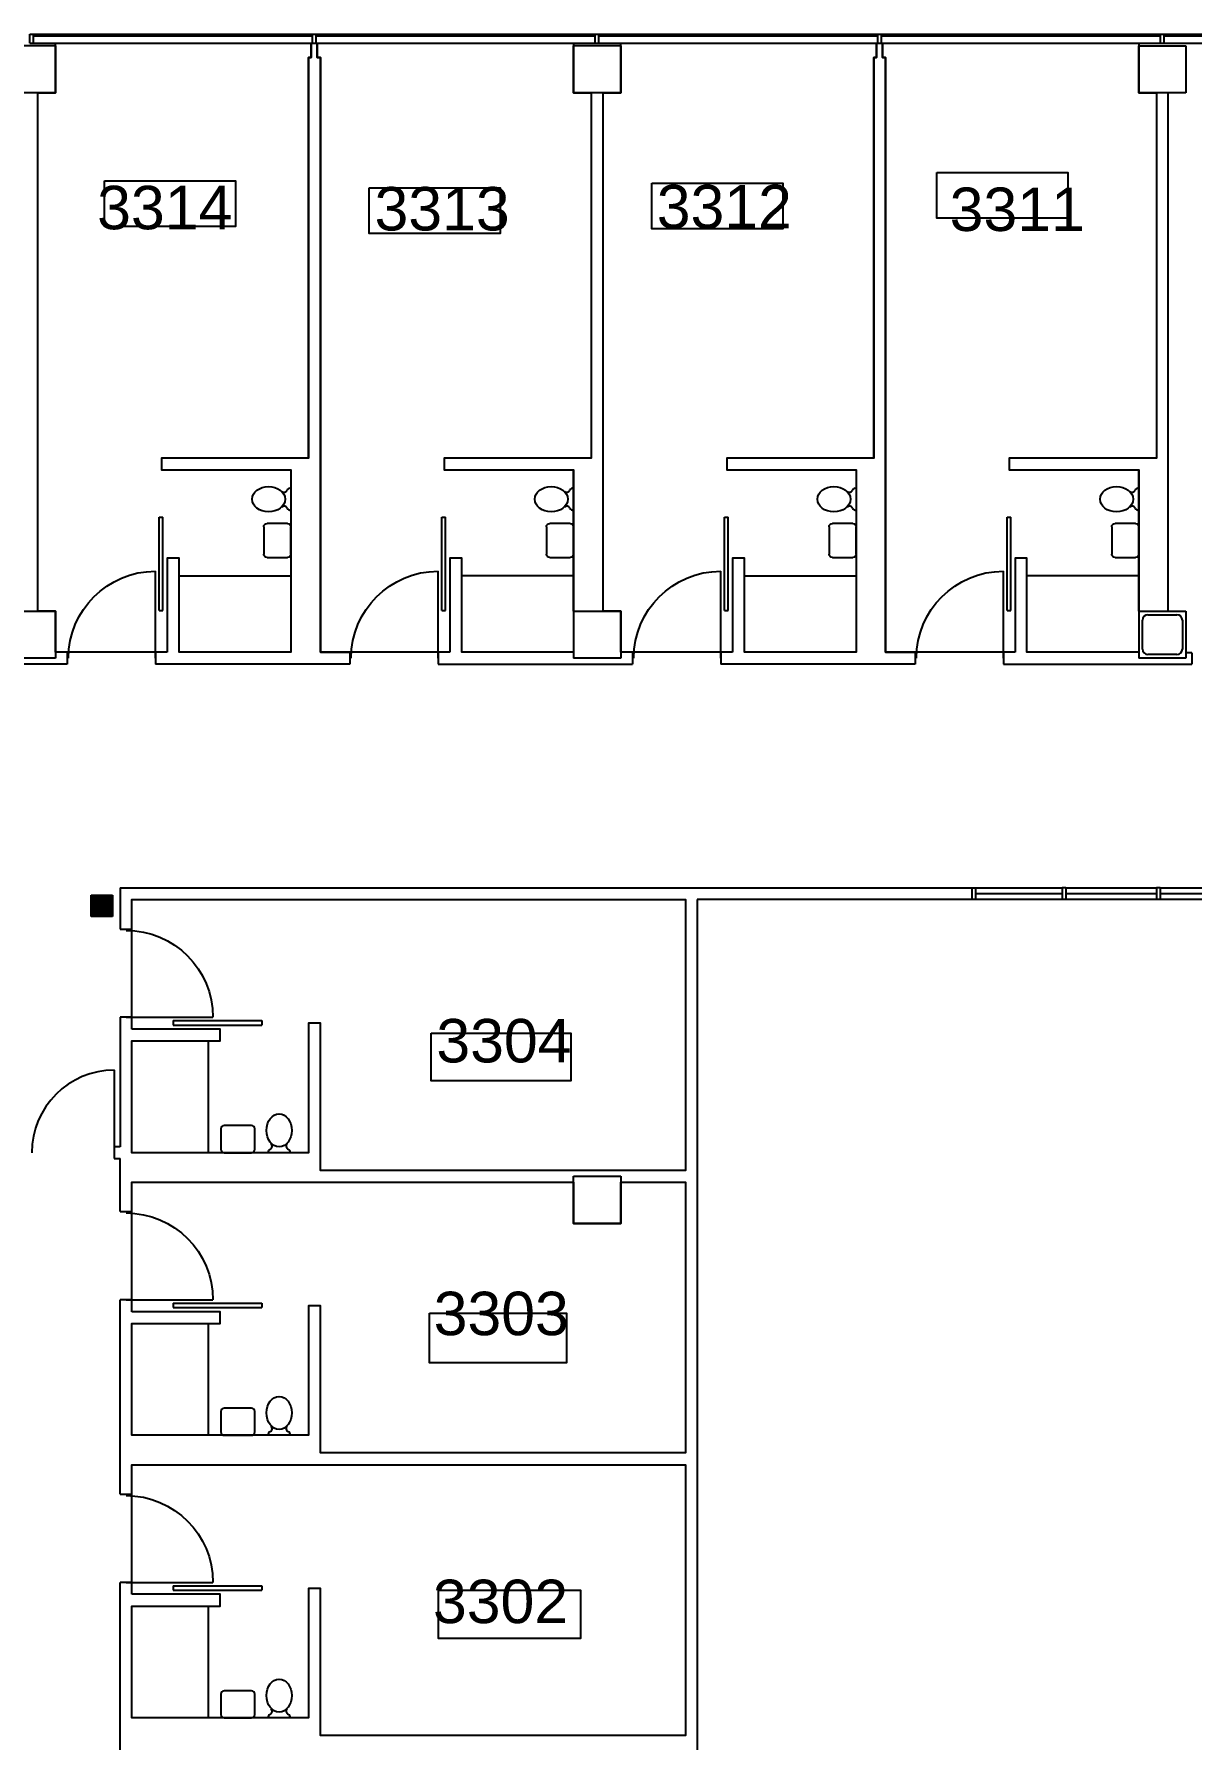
# Model space of a CAD drawing. Extents: x 338 to 7662, y 1527 to 4766.
# Drawn here: x 5284 to 5923, y 3748 to 4690 of the extents above; entities that cross this region are included whole.
import ezdxf

# ---------------------------------------------------------------- set-up
doc = ezdxf.new("R2010")
doc.units = 0
doc.header["$LTSCALE"] = 150
doc.header["$MEASUREMENT"] = 0
doc.layers.get('0').update_dxf_attribs({"linetype": 'CONTINUOUS'})
for name, color, linetype in [('A-ANNO-TX192', 4, 'CONTINUOUS'), ('A-COLS', 5, 'CONTINUOUS'), ('A-DOOR', 2, 'CONTINUOUS'), ('A-FLOR-PFIX', 2, 'CONTINUOUS'), ('A-GLAZ', 2, 'CONTINUOUS'), ('A-GLAZ-SILL', 1, 'CONTINUOUS'), ('A-WALL-FULL', 6, 'CONTINUOUS'), ('X-MEDGAS', 5, 'CONTINUOUS')]:
    doc.layers.add(name, color=color, linetype=linetype)
doc.styles.add('ARIAL', font='arial.ttf')

# ---------------------------------------------------------------- blocks, each defined once
blk = doc.blocks.new('FIREPULL')
at = {"layer": 'X-MEDGAS'}
for p, q in [((-5.91, 0), (-5.91, 11.81)), ((-5.91, 11.81), (5.91, 11.81)), ((-5.9, 0), (-5.9, 11.81)), ((-5.87, 0), (-5.87, 11.81)), ((-5.84, 0), (-5.84, 11.81)), ((-5.81, 0), (-5.81, 11.81)), ((-5.78, 0), (-5.78, 11.81)), ((-5.75, 0), (-5.75, 11.81)), ((-5.72, 0), (-5.72, 11.81)), ((-5.69, 0), (-5.69, 11.81)), ((-5.65, 0), (-5.65, 11.81)), ((-5.62, 0), (-5.62, 11.81)), ((-5.59, 0), (-5.59, 11.81)), ((-5.56, 0), (-5.56, 11.81)), ((-5.53, 0), (-5.53, 11.81)), ((-5.5, 0), (-5.5, 11.81)), ((-5.47, 0), (-5.47, 11.81)), ((-5.44, 0), (-5.44, 11.81)), ((-5.4, 0), (-5.4, 11.81)), ((-5.37, 0), (-5.37, 11.81)), ((-5.34, 0), (-5.34, 11.81)), ((-5.31, 0), (-5.31, 11.81)), ((-5.28, 0), (-5.28, 11.81)), ((-5.25, 0), (-5.25, 11.81)), ((-5.22, 0), (-5.22, 11.81)), ((-5.19, 0), (-5.19, 11.81)), ((-5.15, 0), (-5.15, 11.81)), ((-5.12, 0), (-5.12, 11.81)), ((-5.09, 0), (-5.09, 11.81)), ((-5.06, 0), (-5.06, 11.81)), ((-5.03, 0), (-5.03, 11.81)), ((-5, 0), (-5, 11.81)), ((-4.97, 0), (-4.97, 11.81)), ((-4.94, 0), (-4.94, 11.81)), ((-4.9, 0), (-4.9, 11.81)), ((-4.87, 0), (-4.87, 11.81)), ((-4.84, 0), (-4.84, 11.81)), ((-4.81, 0), (-4.81, 11.81)), ((-4.78, 0), (-4.78, 11.81)), ((-4.75, 0), (-4.75, 11.81)), ((-4.72, 0), (-4.72, 11.81)), ((-4.69, 0), (-4.69, 11.81)), ((-4.65, 0), (-4.65, 11.81)), ((-4.62, 0), (-4.62, 11.81)), ((-4.59, 0), (-4.59, 11.81)), ((-4.56, 0), (-4.56, 11.81)), ((-4.53, 0), (-4.53, 11.81)), ((-4.5, 0), (-4.5, 11.81)), ((-4.47, 0), (-4.47, 11.81)), ((-4.44, 0), (-4.44, 11.81)), ((-4.4, 0), (-4.4, 11.81)), ((-4.37, 0), (-4.37, 11.81)), ((-4.34, 0), (-4.34, 11.81)), ((-4.31, 0), (-4.31, 11.81)), ((-4.28, 0), (-4.28, 11.81)), ((-4.25, 0), (-4.25, 11.81)), ((-4.22, 0), (-4.22, 11.81)), ((-4.19, 0), (-4.19, 11.81)), ((-4.15, 0), (-4.15, 11.81)), ((-4.12, 0), (-4.12, 11.81)), ((-4.09, 0), (-4.09, 11.81)), ((-4.06, 0), (-4.06, 11.81)), ((-4.03, 0), (-4.03, 11.81)), ((-4, 0), (-4, 11.81)), ((-3.97, 0), (-3.97, 11.81)), ((-3.94, 0), (-3.94, 11.81)), ((-3.9, 0), (-3.9, 11.81)), ((-3.87, 0), (-3.87, 11.81)), ((-3.84, 0), (-3.84, 11.81)), ((-3.81, 0), (-3.81, 11.81)), ((-3.78, 0), (-3.78, 11.81)), ((-3.75, 0), (-3.75, 11.81)), ((-3.72, 0), (-3.72, 11.81)), ((-3.69, 0), (-3.69, 11.81)), ((-3.65, 0), (-3.65, 11.81)), ((-3.62, 0), (-3.62, 11.81)), ((-3.59, 0), (-3.59, 11.81)), ((-3.56, 0), (-3.56, 11.81)), ((-3.53, 0), (-3.53, 11.81)), ((-3.5, 0), (-3.5, 11.81)), ((-3.47, 0), (-3.47, 11.81)), ((-3.44, 0), (-3.44, 11.81)), ((-3.4, 0), (-3.4, 11.81)), ((-3.37, 0), (-3.37, 11.81)), ((-3.34, 0), (-3.34, 11.81)), ((-3.31, 0), (-3.31, 11.81)), ((-3.28, 0), (-3.28, 11.81)), ((-3.25, 0), (-3.25, 11.81)), ((-3.22, 0), (-3.22, 11.81)), ((-3.19, 0), (-3.19, 11.81)), ((-3.15, 0), (-3.15, 11.81)), ((-3.12, 0), (-3.12, 11.81)), ((-3.09, 0), (-3.09, 11.81)), ((-3.06, 0), (-3.06, 11.81)), ((-3.03, 0), (-3.03, 11.81)), ((-3, 0), (-3, 11.81)), ((-2.97, 0), (-2.97, 11.81)), ((-2.94, 0), (-2.94, 11.81)), ((-2.9, 0), (-2.9, 11.81)), ((-2.87, 0), (-2.87, 11.81)), ((-2.84, 0), (-2.84, 11.81)), ((-2.81, 0), (-2.81, 11.81)), ((-2.78, 0), (-2.78, 11.81)), ((-2.75, 0), (-2.75, 11.81)), ((-2.72, 0), (-2.72, 11.81)), ((-2.69, 0), (-2.69, 11.81)), ((-2.65, 0), (-2.65, 11.81)), ((-2.62, 0), (-2.62, 11.81)), ((-2.59, 0), (-2.59, 11.81)), ((-2.56, 0), (-2.56, 11.81)), ((-2.53, 0), (-2.53, 11.81)), ((-2.5, 0), (-2.5, 11.81)), ((-2.47, 0), (-2.47, 11.81)), ((-2.44, 0), (-2.44, 11.81)), ((-2.4, 0), (-2.4, 11.81)), ((-2.37, 0), (-2.37, 11.81)), ((-2.34, 0), (-2.34, 11.81)), ((-2.31, 0), (-2.31, 11.81)), ((-2.28, 0), (-2.28, 11.81)), ((-2.25, 0), (-2.25, 11.81)), ((-2.22, 0), (-2.22, 11.81)), ((-2.19, 0), (-2.19, 11.81)), ((-2.15, 0), (-2.15, 11.81)), ((-2.12, 0), (-2.12, 11.81)), ((-2.09, 0), (-2.09, 11.81)), ((-2.06, 0), (-2.06, 11.81)), ((-2.03, 0), (-2.03, 11.81)), ((-2, 0), (-2, 11.81)), ((-1.97, 0), (-1.97, 11.81)), ((-1.94, 0), (-1.94, 11.81)), ((-1.9, 0), (-1.9, 11.81)), ((-1.87, 0), (-1.87, 11.81)), ((-1.84, 0), (-1.84, 11.81)), ((-1.81, 0), (-1.81, 11.81)), ((-1.78, 0), (-1.78, 11.81)), ((-1.75, 0), (-1.75, 11.81)), ((-1.72, 0), (-1.72, 11.81)), ((-1.69, 0), (-1.69, 11.81)), ((-1.65, 0), (-1.65, 11.81)), ((-1.62, 0), (-1.62, 11.81)), ((-1.59, 0), (-1.59, 11.81)), ((-1.56, 0), (-1.56, 11.81)), ((-1.53, 0), (-1.53, 11.81)), ((-1.5, 0), (-1.5, 11.81)), ((-1.47, 0), (-1.47, 11.81)), ((-1.44, 0), (-1.44, 11.81)), ((-1.4, 0), (-1.4, 11.81)), ((-1.37, 0), (-1.37, 11.81)), ((-1.34, 0), (-1.34, 11.81)), ((-1.31, 0), (-1.31, 11.81)), ((-1.28, 0), (-1.28, 11.81)), ((-1.25, 0), (-1.25, 11.81)), ((-1.22, 0), (-1.22, 11.81)), ((-1.19, 0), (-1.19, 11.81)), ((-1.15, 0), (-1.15, 11.81)), ((-1.12, 0), (-1.12, 11.81)), ((-1.09, 0), (-1.09, 11.81)), ((-1.06, 0), (-1.06, 11.81)), ((-1.03, 0), (-1.03, 11.81)), ((-1, 0), (-1, 11.81)), ((-0.97, 0), (-0.97, 11.81)), ((-0.94, 0), (-0.94, 11.81)), ((-0.9, 0), (-0.9, 11.81)), ((-0.87, 0), (-0.87, 11.81)), ((-0.84, 0), (-0.84, 11.81)), ((-0.81, 0), (-0.81, 11.81)), ((-0.78, 0), (-0.78, 11.81)), ((-0.75, 0), (-0.75, 11.81)), ((-0.72, 0), (-0.72, 11.81)), ((-0.69, 0), (-0.69, 11.81)), ((-0.65, 0), (-0.65, 11.81)), ((-0.62, 0), (-0.62, 11.81)), ((-0.59, 0), (-0.59, 11.81)), ((-0.56, 0), (-0.56, 11.81)), ((-0.53, 0), (-0.53, 11.81)), ((-0.5, 0), (-0.5, 11.81)), ((-0.47, 0), (-0.47, 11.81)), ((-0.44, 0), (-0.44, 11.81)), ((-0.4, 0), (-0.4, 11.81)), ((-0.37, 0), (-0.37, 11.81)), ((-0.34, 0), (-0.34, 11.81)), ((-0.31, 0), (-0.31, 11.81)), ((-0.28, 0), (-0.28, 11.81)), ((-0.25, 0), (-0.25, 11.81)), ((-0.22, 0), (-0.22, 11.81)), ((-0.19, 0), (-0.19, 11.81)), ((-0.15, 0), (-0.15, 11.81)), ((-0.12, 0), (-0.12, 11.81)), ((-0.09, 0), (-0.09, 11.81)), ((-0.06, 0), (-0.06, 11.81)), ((-0.03, 0), (-0.03, 11.81)), ((0, 0), (0, 11.81)), ((0.03, 0), (0.03, 11.81)), ((0.06, 0), (0.06, 11.81)), ((0.1, 0), (0.1, 11.81)), ((0.13, 0), (0.13, 11.81)), ((0.16, 0), (0.16, 11.81)), ((0.19, 0), (0.19, 11.81)), ((0.22, 0), (0.22, 11.81)), ((0.25, 0), (0.25, 11.81)), ((0.28, 0), (0.28, 11.81)), ((0.31, 0), (0.31, 11.81)), ((0.35, 0), (0.35, 11.81)), ((0.38, 0), (0.38, 11.81)), ((0.41, 0), (0.41, 11.81)), ((0.44, 0), (0.44, 11.81)), ((0.47, 0), (0.47, 11.81)), ((0.5, 0), (0.5, 11.81)), ((0.53, 0), (0.53, 11.81)), ((0.56, 0), (0.56, 11.81)), ((0.6, 0), (0.6, 11.81)), ((0.63, 0), (0.63, 11.81)), ((0.66, 0), (0.66, 11.81)), ((0.69, 0), (0.69, 11.81)), ((0.72, 0), (0.72, 11.81)), ((0.75, 0), (0.75, 11.81)), ((0.78, 0), (0.78, 11.81)), ((0.81, 0), (0.81, 11.81)), ((0.85, 0), (0.85, 11.81)), ((0.88, 0), (0.88, 11.81)), ((0.91, 0), (0.91, 11.81)), ((0.94, 0), (0.94, 11.81)), ((0.97, 0), (0.97, 11.81)), ((1, 0), (1, 11.81)), ((1.03, 0), (1.03, 11.81)), ((1.06, 0), (1.06, 11.81)), ((1.1, 0), (1.1, 11.81)), ((1.13, 0), (1.13, 11.81)), ((1.16, 0), (1.16, 11.81)), ((1.19, 0), (1.19, 11.81)), ((1.22, 0), (1.22, 11.81)), ((1.25, 0), (1.25, 11.81)), ((1.28, 0), (1.28, 11.81)), ((1.31, 0), (1.31, 11.81)), ((1.35, 0), (1.35, 11.81)), ((1.38, 0), (1.38, 11.81)), ((1.41, 0), (1.41, 11.81)), ((1.44, 0), (1.44, 11.81)), ((1.47, 0), (1.47, 11.81)), ((1.5, 0), (1.5, 11.81)), ((1.53, 0), (1.53, 11.81)), ((1.56, 0), (1.56, 11.81)), ((1.6, 0), (1.6, 11.81)), ((1.63, 0), (1.63, 11.81)), ((1.66, 0), (1.66, 11.81)), ((1.69, 0), (1.69, 11.81)), ((1.72, 0), (1.72, 11.81)), ((1.75, 0), (1.75, 11.81)), ((1.78, 0), (1.78, 11.81)), ((1.81, 0), (1.81, 11.81)), ((1.85, 0), (1.85, 11.81)), ((1.88, 0), (1.88, 11.81)), ((1.91, 0), (1.91, 11.81)), ((1.94, 0), (1.94, 11.81)), ((1.97, 0), (1.97, 11.81)), ((2, 0), (2, 11.81)), ((2.03, 0), (2.03, 11.81)), ((2.06, 0), (2.06, 11.81)), ((2.1, 0), (2.1, 11.81)), ((2.13, 0), (2.13, 11.81)), ((2.16, 0), (2.16, 11.81)), ((2.19, 0), (2.19, 11.81)), ((2.22, 0), (2.22, 11.81)), ((2.25, 0), (2.25, 11.81)), ((2.28, 0), (2.28, 11.81)), ((2.31, 0), (2.31, 11.81)), ((2.35, 0), (2.35, 11.81)), ((2.38, 0), (2.38, 11.81)), ((2.41, 0), (2.41, 11.81)), ((2.44, 0), (2.44, 11.81)), ((2.47, 0), (2.47, 11.81)), ((2.5, 0), (2.5, 11.81)), ((2.53, 0), (2.53, 11.81)), ((2.56, 0), (2.56, 11.81)), ((2.6, 0), (2.6, 11.81)), ((2.63, 0), (2.63, 11.81)), ((2.66, 0), (2.66, 11.81)), ((2.69, 0), (2.69, 11.81)), ((2.72, 0), (2.72, 11.81)), ((2.75, 0), (2.75, 11.81)), ((2.78, 0), (2.78, 11.81)), ((2.81, 0), (2.81, 11.81)), ((2.85, 0), (2.85, 11.81)), ((2.88, 0), (2.88, 11.81)), ((2.91, 0), (2.91, 11.81)), ((2.94, 0), (2.94, 11.81)), ((2.97, 0), (2.97, 11.81)), ((3, 0), (3, 11.81)), ((3.03, 0), (3.03, 11.81)), ((3.06, 0), (3.06, 11.81)), ((3.1, 0), (3.1, 11.81)), ((3.13, 0), (3.13, 11.81)), ((3.16, 0), (3.16, 11.81)), ((3.19, 0), (3.19, 11.81)), ((3.22, 0), (3.22, 11.81)), ((3.25, 0), (3.25, 11.81)), ((3.28, 0), (3.28, 11.81)), ((3.31, 0), (3.31, 11.81)), ((3.35, 0), (3.35, 11.81)), ((3.38, 0), (3.38, 11.81)), ((3.41, 0), (3.41, 11.81)), ((3.44, 0), (3.44, 11.81)), ((3.47, 0), (3.47, 11.81)), ((3.5, 0), (3.5, 11.81)), ((3.53, 0), (3.53, 11.81)), ((3.56, 0), (3.56, 11.81)), ((3.6, 0), (3.6, 11.81)), ((3.63, 0), (3.63, 11.81)), ((3.66, 0), (3.66, 11.81)), ((3.69, 0), (3.69, 11.81)), ((3.72, 0), (3.72, 11.81)), ((3.75, 0), (3.75, 11.81)), ((3.78, 0), (3.78, 11.81)), ((3.81, 0), (3.81, 11.81)), ((3.85, 0), (3.85, 11.81)), ((3.88, 0), (3.88, 11.81)), ((3.91, 0), (3.91, 11.81)), ((3.94, 0), (3.94, 11.81)), ((3.97, 0), (3.97, 11.81)), ((4, 0), (4, 11.81)), ((4.03, 0), (4.03, 11.81)), ((4.06, 0), (4.06, 11.81)), ((4.1, 0), (4.1, 11.81)), ((4.13, 0), (4.13, 11.81)), ((4.16, 0), (4.16, 11.81)), ((4.19, 0), (4.19, 11.81)), ((4.22, 0), (4.22, 11.81)), ((4.25, 0), (4.25, 11.81)), ((4.28, 0), (4.28, 11.81)), ((4.31, 0), (4.31, 11.81)), ((4.35, 0), (4.35, 11.81)), ((4.38, 0), (4.38, 11.81)), ((4.41, 0), (4.41, 11.81)), ((4.44, 0), (4.44, 11.81)), ((4.47, 0), (4.47, 11.81)), ((4.5, 0), (4.5, 11.81)), ((4.53, 0), (4.53, 11.81)), ((4.56, 0), (4.56, 11.81)), ((4.6, 0), (4.6, 11.81)), ((4.63, 0), (4.63, 11.81)), ((4.66, 0), (4.66, 11.81)), ((4.69, 0), (4.69, 11.81)), ((4.72, 0), (4.72, 11.81)), ((4.75, 0), (4.75, 11.81)), ((4.78, 0), (4.78, 11.81)), ((4.81, 0), (4.81, 11.81)), ((4.85, 0), (4.85, 11.81)), ((4.88, 0), (4.88, 11.81)), ((4.91, 0), (4.91, 11.81)), ((4.94, 0), (4.94, 11.81)), ((4.97, 0), (4.97, 11.81)), ((5, 0), (5, 11.81)), ((5.03, 0), (5.03, 11.81)), ((5.06, 0), (5.06, 11.81)), ((5.1, 0), (5.1, 11.81)), ((5.13, 0), (5.13, 11.81)), ((5.16, 0), (5.16, 11.81)), ((5.19, 0), (5.19, 11.81)), ((5.22, 0), (5.22, 11.81)), ((5.25, 0), (5.25, 11.81)), ((5.28, 0), (5.28, 11.81)), ((5.31, 0), (5.31, 11.81)), ((5.35, 0), (5.35, 11.81)), ((5.38, 0), (5.38, 11.81)), ((5.41, 0), (5.41, 11.81)), ((5.44, 0), (5.44, 11.81)), ((5.47, 0), (5.47, 11.81)), ((5.5, 0), (5.5, 11.81)), ((5.53, 0), (5.53, 11.81)), ((5.56, 0), (5.56, 11.81)), ((5.6, 0), (5.6, 11.81)), ((5.63, 0), (5.63, 11.81)), ((5.66, 0), (5.66, 11.81)), ((5.69, 0), (5.69, 11.81)), ((5.72, 0), (5.72, 11.81)), ((5.75, 0), (5.75, 11.81)), ((5.78, 0), (5.78, 11.81)), ((5.81, 0), (5.81, 11.81)), ((5.85, 0), (5.85, 11.81)), ((5.88, 0), (5.88, 11.81)), ((5.91, 11.81), (5.91, 0)), ((5.91, 0), (-5.91, 0))]:
    blk.add_line(p, q, dxfattribs=at)
blk = doc.blocks.new('window')
at = {"layer": 'A-GLAZ'}
for p, q in [((0, 5), (0, 0)), ((2, 5), (2, 0)), ((2, 1), (156, 1))]:
    blk.add_line(p, q, dxfattribs=at)
at = {"layer": 'A-GLAZ', "linetype": 'Continuous'}
for p, q in [((0, 5), (2, 5)), ((0, 0), (2, 0))]:
    blk.add_line(p, q, dxfattribs=at)
at = {"layer": 'A-GLAZ-SILL'}
for p, q in [((2, 5), (156, 5)), ((2, 0), (156, 0))]:
    blk.add_line(p, q, dxfattribs=at)

msp = doc.modelspace()

# ---------------------------------------------------------------- linework, layer by layer
at = {"layer": 'A-COLS', "linetype": 'Continuous'}
for p, q in [((5296, 4683), (5270, 4683)), ((5608, 4683), (5582, 4683)), ((5582, 4371), (5582, 4345)), ((5894, 4371), (5894, 4345))]:
    msp.add_line(p, q, dxfattribs=at)
at = {"layer": 'A-COLS'}
for p, q in [((5296, 4683), (5296, 4657)), ((5582, 4657), (5582, 4683)), ((5608, 4683), (5608, 4657)), ((5894, 4683), (5920, 4683)), ((5894, 4657), (5894, 4683)), ((5920, 4683), (5920, 4657)), ((5296, 4657), (5270, 4657)), ((5608, 4657), (5582, 4657)), ((5920, 4657), (5894, 4657)), ((5270, 4371), (5296, 4371)), ((5296, 4371), (5296, 4345)), ((5582, 4371), (5608, 4371)), ((5608, 4371), (5608, 4345)), ((5894, 4371), (5920, 4371)), ((5920, 4371), (5920, 4345)), ((5896, 4350), (5896, 4366)), ((5899, 4369), (5915, 4369)), ((5918, 4366), (5918, 4350)), ((5296, 4345), (5270, 4345)), ((5608, 4345), (5582, 4345)), ((5920, 4345), (5894, 4345)), ((5915, 4347), (5899, 4347)), ((5582, 4059), (5608, 4059)), ((5582, 4033), (5582, 4059)), ((5608, 4059), (5608, 4033)), ((5608, 4033), (5582, 4033))]:
    msp.add_line(p, q, dxfattribs=at)
for centre, start, end in [((5899, 4366), 90, 180), ((5915, 4366), 0, 90), ((5899, 4350), 180, 270), ((5915, 4350), 270, 0)]:
    msp.add_arc(centre, 3, start, end, dxfattribs=at)
at = {"layer": 'A-DOOR'}
for p, q in [((5353.27, 4371.25), (5353.27, 4422.92)), ((5353.27, 4422.92), (5355.27, 4422.92)), ((5355.27, 4371.25), (5355.27, 4422.92)), ((5509.27, 4371.25), (5509.27, 4422.92)), ((5509.27, 4422.92), (5511.27, 4422.92)), ((5511.27, 4371.25), (5511.27, 4422.92)), ((5665.27, 4371.25), (5665.27, 4422.92)), ((5665.27, 4422.92), (5667.27, 4422.92)), ((5667.27, 4371.25), (5667.27, 4422.92)), ((5821.27, 4371.25), (5821.27, 4422.92)), ((5821.27, 4422.92), (5823.27, 4422.92)), ((5823.27, 4371.25), (5823.27, 4422.92)), ((5351.25, 4345), (5351.25, 4393)), ((5507.25, 4345), (5507.25, 4393)), ((5663.25, 4345), (5663.25, 4393)), ((5819.25, 4345), (5819.25, 4393)), ((5353.27, 4371.25), (5355.27, 4371.25)), ((5509.27, 4371.25), (5511.27, 4371.25)), ((5665.27, 4371.25), (5667.27, 4371.25)), ((5821.27, 4371.25), (5823.27, 4371.25)), ((5335, 4146.75), (5383, 4146.75)), ((5361, 4145), (5410, 4145)), ((5361, 4145), (5361, 4142.5)), ((5410, 4145), (5410, 4142.5)), ((5361, 4142.5), (5410, 4142.5)), ((5328.6, 4072), (5328.6, 4117.6)), ((5335, 3990.75), (5383, 3990.75)), ((5361, 3989), (5361, 3986.5)), ((5361, 3989), (5410, 3989)), ((5361, 3986.5), (5410, 3986.5)), ((5410, 3989), (5410, 3986.5)), ((5335, 3834.75), (5383, 3834.75)), ((5361, 3833), (5361, 3830.5)), ((5361, 3833), (5410, 3833)), ((5410, 3833), (5410, 3830.5)), ((5361, 3830.5), (5410, 3830.5))]:
    msp.add_line(p, q, dxfattribs=at)
at = {"layer": 'A-DOOR', "extrusion": (0, 0, -1)}
for centre, major_axis in [((5351.25, 4345), (-33.94, 33.94)), ((5507.25, 4345), (-33.94, 33.94)), ((5663.25, 4345), (-33.94, 33.94)), ((5819.25, 4345), (-33.94, 33.94)), ((5335, 4146.75), (33.94, 33.94)), ((5335, 3990.75), (33.94, 33.94)), ((5335, 3834.75), (33.94, 33.94))]:
    msp.add_ellipse(centre, major_axis=major_axis, ratio=1, start_param=5.497787, end_param=7.068583, dxfattribs=at)
at = {"layer": 'A-DOOR'}
msp.add_ellipse((5328.6, 4072), major_axis=(-32.24, 32.24), ratio=1, start_param=5.497787, end_param=7.068583, dxfattribs=at)
at = {"layer": 'A-FLOR-PFIX'}
for p, q in [((5426, 4438.75), (5426, 4426.75)), ((5582, 4438.75), (5582, 4426.75)), ((5738, 4438.75), (5738, 4426.75)), ((5894, 4438.75), (5894, 4426.75)), ((5411, 4417.5), (5411, 4402.5)), ((5424.12, 4419.38), (5412.88, 4419.38)), ((5426, 4402.5), (5426, 4417.5)), ((5567, 4417.5), (5567, 4402.5)), ((5580.12, 4419.38), (5568.88, 4419.38)), ((5582, 4402.5), (5582, 4417.5)), ((5723, 4417.5), (5723, 4402.5)), ((5736.12, 4419.38), (5724.88, 4419.38)), ((5738, 4402.5), (5738, 4417.5)), ((5879, 4417.5), (5879, 4402.5)), ((5892.12, 4419.38), (5880.88, 4419.38)), ((5894, 4402.5), (5894, 4417.5)), ((5412.88, 4400.62), (5424.12, 4400.62)), ((5568.88, 4400.62), (5580.12, 4400.62)), ((5724.88, 4400.62), (5736.12, 4400.62)), ((5880.88, 4400.62), (5892.12, 4400.62)), ((5364.25, 4390.5), (5426, 4390.5)), ((5582, 4390.5), (5520.25, 4390.5)), ((5676.25, 4390.5), (5738, 4390.5)), ((5894, 4390.5), (5832.25, 4390.5)), ((5894, 4390.5), (5832.25, 4390.5)), ((5380.5, 4072), (5380.5, 4133.75)), ((5404.25, 4087), (5389.25, 4087)), ((5387.38, 4085.12), (5387.38, 4073.88)), ((5406.12, 4073.88), (5406.12, 4085.12)), ((5389.25, 4072), (5404.25, 4072)), ((5425.5, 4072), (5413.5, 4072)), ((5380.5, 3916), (5380.5, 3977.75)), ((5387.38, 3929.12), (5387.38, 3917.88)), ((5404.25, 3931), (5389.25, 3931)), ((5406.12, 3917.88), (5406.12, 3929.12)), ((5389.25, 3916), (5404.25, 3916)), ((5425.5, 3916), (5413.5, 3916)), ((5380.5, 3760), (5380.5, 3821.75)), ((5387.38, 3773.12), (5387.38, 3761.88)), ((5404.25, 3775), (5389.25, 3775)), ((5406.12, 3761.88), (5406.12, 3773.12)), ((5389.25, 3760), (5404.25, 3760)), ((5425.5, 3760), (5413.5, 3760))]:
    msp.add_line(p, q, dxfattribs=at)
for centre, radius, start, end in [((5422.3, 4438.45), 1.83, 224.34402, 337.6996), ((5425.5, 4437.25), 1.58, 71.56505, 161.56505), ((5578.3, 4438.45), 1.83, 224.34402, 337.6996), ((5581.5, 4437.25), 1.58, 71.56505, 161.56505), ((5734.3, 4438.45), 1.83, 224.34402, 337.6996), ((5737.5, 4437.25), 1.58, 71.56505, 161.56505), ((5890.3, 4438.45), 1.83, 224.34402, 337.6996), ((5893.5, 4437.25), 1.58, 71.56505, 161.56505), ((5422.33, 4427.08), 1.79, 21.79875, 138.25713), ((5425.5, 4428.25), 1.58, 198.43495, 288.43495), ((5578.33, 4427.08), 1.79, 21.79875, 138.25713), ((5581.5, 4428.25), 1.58, 198.43495, 288.43495), ((5734.33, 4427.08), 1.79, 21.79875, 138.25713), ((5737.5, 4428.25), 1.58, 198.43495, 288.43495), ((5890.33, 4427.08), 1.79, 21.79875, 138.25713), ((5893.5, 4428.25), 1.58, 198.43495, 288.43495), ((5415, 4072.5), 1.58, 108.43495, 198.43495), ((5413.83, 4075.67), 1.79, 291.79875, 48.25713), ((5425.2, 4075.7), 1.83, 134.34402, 247.6996), ((5424, 4072.5), 1.58, 341.56505, 71.56505), ((5415, 3916.5), 1.58, 108.43495, 198.43495), ((5413.83, 3919.67), 1.79, 291.79875, 48.25713), ((5425.2, 3919.7), 1.83, 134.34402, 247.6996), ((5424, 3916.5), 1.58, 341.56505, 71.56505), ((5415, 3760.5), 1.58, 108.43495, 198.43495), ((5413.83, 3763.67), 1.79, 291.79875, 48.25713), ((5425.2, 3763.7), 1.83, 134.34402, 247.6996), ((5424, 3760.5), 1.58, 341.56505, 71.56505)]:
    msp.add_arc(centre, radius, start, end, dxfattribs=at)
for centre, major_axis in [((5413.67, 4432.75), (9.1, 0)), ((5569.67, 4432.75), (9.1, 0)), ((5725.67, 4432.75), (9.1, 0)), ((5881.67, 4432.75), (9.1, 0)), ((5419.5, 4084.33), (0, -9.1)), ((5419.5, 3928.33), (0, -9.1)), ((5419.5, 3772.33), (0, -9.1))]:
    msp.add_ellipse(centre, major_axis=major_axis, ratio=0.769231, dxfattribs=at)
at = {"layer": 'A-FLOR-PFIX', "extrusion": (0, 0, -1)}
for centre, start_param, end_param in [((5412.88, 4417.5), 3.926991, 5.497787), ((5424.12, 4417.5), 5.497787, 7.068583), ((5568.88, 4417.5), 3.926991, 5.497787), ((5580.12, 4417.5), 5.497787, 7.068583), ((5724.88, 4417.5), 3.926991, 5.497787), ((5736.12, 4417.5), 5.497787, 7.068583), ((5880.88, 4417.5), 3.926991, 5.497787), ((5892.12, 4417.5), 5.497787, 7.068583), ((5412.88, 4402.5), 2.356194, 3.926991), ((5424.12, 4402.5), 0.785398, 2.356194), ((5568.88, 4402.5), 2.356194, 3.926991), ((5580.12, 4402.5), 0.785398, 2.356194), ((5724.88, 4402.5), 2.356194, 3.926991), ((5736.12, 4402.5), 0.785398, 2.356194), ((5880.88, 4402.5), 2.356194, 3.926991), ((5892.12, 4402.5), 0.785398, 2.356194)]:
    msp.add_ellipse(centre, major_axis=(1.33, 1.33), ratio=1, start_param=start_param, end_param=end_param, dxfattribs=at)
at = {"layer": 'A-FLOR-PFIX'}
for centre, start_param, end_param in [((5389.25, 4085.12), 5.497787, 7.068583), ((5404.25, 4085.12), 3.926991, 5.497787), ((5389.25, 4073.88), 0.785398, 2.356194), ((5404.25, 4073.88), 2.356194, 3.926991), ((5389.25, 3929.12), 5.497787, 7.068583), ((5404.25, 3929.12), 3.926991, 5.497787), ((5389.25, 3917.88), 0.785398, 2.356194), ((5404.25, 3917.88), 2.356194, 3.926991), ((5389.25, 3773.12), 5.497787, 7.068583), ((5404.25, 3773.12), 3.926991, 5.497787), ((5389.25, 3761.88), 0.785398, 2.356194), ((5404.25, 3761.88), 2.356194, 3.926991)]:
    msp.add_ellipse(centre, major_axis=(-1.33, 1.33), ratio=1, start_param=start_param, end_param=end_param, dxfattribs=at)
at = {"layer": 'A-GLAZ'}
for p, q in [((5801.75, 4218.25), (5801.75, 4211.75)), ((5803.75, 4218.25), (5803.75, 4211.75)), ((5851.75, 4215), (5803.75, 4215)), ((5851.75, 4218.25), (5851.75, 4211.75)), ((5853.75, 4218.25), (5851.75, 4218.25)), ((5853.75, 4211.75), (5851.75, 4211.75)), ((5853.75, 4218.25), (5853.75, 4211.75)), ((5903.75, 4215), (5853.75, 4215)), ((5903.75, 4218.25), (5903.75, 4211.75)), ((5905.75, 4218.25), (5903.75, 4218.25)), ((5905.75, 4211.75), (5903.75, 4211.75)), ((5905.75, 4218.25), (5905.75, 4211.75)), ((5955.75, 4215), (5905.75, 4215))]:
    msp.add_line(p, q, dxfattribs=at)
at = {"layer": 'A-GLAZ-SILL'}
for p, q in [((5801.75, 4218.25), (5851.75, 4218.25)), ((5851.75, 4211.75), (5801.75, 4211.75)), ((5853.75, 4218.25), (5903.75, 4218.25)), ((5903.75, 4211.75), (5853.75, 4211.75)), ((5905.75, 4218.25), (5955.75, 4218.25)), ((5955.75, 4211.75), (5905.75, 4211.75))]:
    msp.add_line(p, q, dxfattribs=at)
at = {"layer": 'A-WALL-FULL'}
for p, q in [((5428.37, 4684.5), (5433.37, 4684.5)), ((5437.25, 4676.5), (5437.25, 4684.5)), ((5437.25, 4684.5), (5440.5, 4684.5)), ((5440.5, 4684.5), (5440.5, 4676.5)), ((5749.25, 4676.5), (5749.25, 4684.5)), ((5749.25, 4684.5), (5752.5, 4684.5)), ((5752.5, 4684.5), (5752.5, 4676.5)), ((5435.75, 4455.5), (5435.75, 4676.5)), ((5435.75, 4676.5), (5437.25, 4676.5)), ((5440.5, 4676.5), (5442.25, 4676.5)), ((5442.25, 4676.5), (5442.25, 4348.25)), ((5747.75, 4455.5), (5747.75, 4676.5)), ((5747.75, 4676.5), (5749.25, 4676.5)), ((5752.5, 4676.5), (5754.25, 4676.5)), ((5754.25, 4676.5), (5754.25, 4348.25)), ((5286.25, 4371), (5286.25, 4657)), ((5591.75, 4657), (5591.75, 4455.5)), ((5598.25, 4371), (5598.25, 4657)), ((5903.75, 4657), (5903.75, 4455.5)), ((5910.25, 4371), (5910.25, 4657)), ((5354.5, 4455.5), (5354.5, 4449)), ((5435.75, 4455.5), (5354.5, 4455.5)), ((5591.75, 4455.5), (5510.5, 4455.5)), ((5510.5, 4455.5), (5510.5, 4449)), ((5747.75, 4455.5), (5666.5, 4455.5)), ((5666.5, 4455.5), (5666.5, 4449)), ((5903.75, 4455.5), (5822.5, 4455.5)), ((5822.5, 4455.5), (5822.5, 4449)), ((5354.5, 4449), (5426, 4449)), ((5426, 4449), (5426, 4348.25)), ((5510.5, 4449), (5582, 4449)), ((5582, 4371), (5582, 4449)), ((5666.5, 4449), (5738, 4449)), ((5738, 4449), (5738, 4348.25)), ((5822.5, 4449), (5894, 4449)), ((5894, 4371), (5894, 4449)), ((5357.75, 4400.25), (5357.75, 4348.25)), ((5364.25, 4400.25), (5357.75, 4400.25)), ((5364.25, 4348.25), (5364.25, 4400.25)), ((5520.25, 4400.25), (5513.75, 4400.25)), ((5513.75, 4400.25), (5513.75, 4348.25)), ((5520.25, 4348.25), (5520.25, 4400.25)), ((5676.25, 4400.25), (5669.75, 4400.25)), ((5669.75, 4400.25), (5669.75, 4348.25)), ((5676.25, 4348.25), (5676.25, 4400.25)), ((5825.75, 4400.25), (5825.75, 4348.25)), ((5832.25, 4400.25), (5825.75, 4400.25)), ((5832.25, 4348.25), (5832.25, 4400.25)), ((5302.5, 4341.75), (5195.25, 4341.75)), ((5302.5, 4348.25), (5296, 4348.25)), ((5302.5, 4348.25), (5302.5, 4341.75)), ((5351.25, 4348.25), (5351.25, 4341.75)), ((5357.75, 4348.25), (5351.25, 4348.25)), ((5458.5, 4341.75), (5351.25, 4341.75)), ((5426, 4348.25), (5364.25, 4348.25)), ((5442.25, 4348.25), (5458.5, 4348.25)), ((5458.5, 4348.25), (5458.5, 4341.75)), ((5513.75, 4348.25), (5507.25, 4348.25)), ((5507.25, 4348.25), (5507.25, 4341.75)), ((5507.25, 4341.75), (5614.5, 4341.75)), ((5582, 4348.25), (5520.25, 4348.25)), ((5614.5, 4348.25), (5608, 4348.25)), ((5614.5, 4348.25), (5614.5, 4341.75)), ((5669.75, 4348.25), (5663.25, 4348.25)), ((5663.25, 4348.25), (5663.25, 4341.75)), ((5770.5, 4341.75), (5663.25, 4341.75)), ((5738, 4348.25), (5676.25, 4348.25)), ((5754.25, 4348.25), (5770.5, 4348.25)), ((5770.5, 4348.25), (5770.5, 4341.75)), ((5819.25, 4348.25), (5819.25, 4341.75)), ((5825.75, 4348.25), (5819.25, 4348.25)), ((5819.25, 4341.75), (5923.25, 4341.75)), ((5894, 4348.25), (5832.25, 4348.25)), ((5923.25, 4348), (5920, 4348)), ((5923.25, 4348), (5923.25, 4341.75)), ((5331.75, 4218.25), (5331.75, 4195.5)), ((5331.75, 4218.25), (5801.75, 4218.25)), ((5338.25, 4211.75), (5643.75, 4211.75)), ((5338.25, 4195.5), (5338.25, 4211.75)), ((5643.75, 4211.75), (5643.75, 4062.25)), ((5650.25, 4211.75), (5650.25, 3428.5)), ((5801.75, 4211.75), (5650.25, 4211.75)), ((5331.75, 4195.5), (5338.25, 4195.5)), ((5331.75, 4146.75), (5331.75, 4075.25)), ((5338.25, 4146.75), (5331.75, 4146.75)), ((5338.25, 4140.25), (5338.25, 4146.75)), ((5435.75, 4143.5), (5435.75, 4072)), ((5442.25, 4143.5), (5435.75, 4143.5)), ((5442.25, 4062.25), (5442.25, 4143.5)), ((5387, 4140.25), (5338.25, 4140.25)), ((5338.25, 4133.75), (5387, 4133.75)), ((5338.25, 4072), (5338.25, 4133.75)), ((5387, 4133.75), (5387, 4140.25)), ((5328.5, 4075.25), (5328.5, 4068.75)), ((5331.75, 4075.25), (5328.5, 4075.25)), ((5328.5, 4068.75), (5331.75, 4068.75)), ((5331.75, 4039.5), (5331.75, 4068.75)), ((5435.75, 4072), (5338.25, 4072)), ((5643.75, 4062.25), (5442.25, 4062.25)), ((5338.25, 4055.75), (5582, 4055.75)), ((5338.25, 4039.5), (5338.25, 4055.75)), ((5608, 4055.75), (5643.75, 4055.75)), ((5643.75, 4055.75), (5643.75, 3906.25)), ((5331.75, 4039.5), (5338.25, 4039.5)), ((5331.75, 3883.5), (5331.75, 3990.75)), ((5338.25, 3990.75), (5331.75, 3990.75)), ((5338.25, 3984.25), (5338.25, 3990.75)), ((5387, 3984.25), (5338.25, 3984.25)), ((5387, 3977.75), (5387, 3984.25)), ((5442.25, 3987.5), (5435.75, 3987.5)), ((5435.75, 3987.5), (5435.75, 3916)), ((5442.25, 3906.25), (5442.25, 3987.5)), ((5338.25, 3916), (5338.25, 3977.75)), ((5338.25, 3977.75), (5387, 3977.75)), ((5435.75, 3916), (5338.25, 3916)), ((5338.25, 3899.75), (5643.75, 3899.75)), ((5338.25, 3883.5), (5338.25, 3899.75)), ((5643.75, 3906.25), (5442.25, 3906.25)), ((5643.75, 3899.75), (5643.75, 3750.25)), ((5331.75, 3883.5), (5338.25, 3883.5)), ((5331.75, 3727.5), (5331.75, 3834.75)), ((5338.25, 3834.75), (5331.75, 3834.75)), ((5338.25, 3828.25), (5338.25, 3834.75)), ((5387, 3828.25), (5338.25, 3828.25)), ((5387, 3821.75), (5387, 3828.25)), ((5435.75, 3831.5), (5435.75, 3760)), ((5442.25, 3831.5), (5435.75, 3831.5)), ((5442.25, 3750.25), (5442.25, 3831.5)), ((5338.25, 3821.75), (5387, 3821.75)), ((5338.25, 3760), (5338.25, 3821.75)), ((5435.75, 3760), (5338.25, 3760)), ((5643.75, 3750.25), (5442.25, 3750.25))]:
    msp.add_line(p, q, dxfattribs=at)
at = {"layer": 'X-MEDGAS'}
for points in [[(5357.75, 4348.25), (5296, 4348.25), (5296, 4371), (5286.25, 4371), (5286.25, 4657), (5296, 4657), (5296, 4684.5), (5437.25, 4684.5), (5437.25, 4676.5), (5435.75, 4676.5), (5435.75, 4455.5), (5354.5, 4455.5), (5354.5, 4449), (5426, 4449), (5426, 4348.25), (5364.25, 4348.25), (5364.25, 4400.25), (5357.75, 4400.25)], [(5513.75, 4348.25), (5442.25, 4348.25), (5442.25, 4676.5), (5440.5, 4676.5), (5440.5, 4684.5), (5582, 4684.5), (5582, 4657), (5591.75, 4657), (5591.75, 4455.5), (5510.5, 4455.5), (5510.5, 4449), (5582, 4449), (5582, 4348.25), (5520.25, 4348.25), (5520.25, 4400.25), (5513.75, 4400.25)], [(5669.75, 4348.25), (5608, 4348.25), (5608, 4371), (5598.25, 4371), (5598.25, 4657), (5608, 4657), (5608, 4684.5), (5749.25, 4684.5), (5749.25, 4676.5), (5747.75, 4676.5), (5747.75, 4455.5), (5666.5, 4455.5), (5666.5, 4449), (5738, 4449), (5738, 4348.25), (5676.25, 4348.25), (5676.25, 4400.25), (5669.75, 4400.25)], [(5825.75, 4348.25), (5754.25, 4348.25), (5754.25, 4676.5), (5752.5, 4676.5), (5752.5, 4684.5), (5894, 4684.5), (5894, 4657), (5903.75, 4657), (5903.75, 4455.5), (5822.5, 4455.5), (5822.5, 4449), (5894, 4449), (5894, 4348.25), (5832.25, 4348.25), (5832.25, 4400.25), (5825.75, 4400.25)], [(5323.2, 4608.54), (5395.5, 4608.54), (5395.5, 4583.35), (5323.2, 4583.35)], [(5469.13, 4604.56), (5541.42, 4604.56), (5541.42, 4579.37), (5469.13, 4579.37)], [(5625.25, 4607.21), (5697.55, 4607.21), (5697.55, 4582.02), (5625.25, 4582.02)], [(5782.45, 4613.18), (5854.75, 4613.18), (5854.75, 4587.99), (5782.45, 4587.99)], [(5338.25, 4140.25), (5338.25, 4211.75), (5643.75, 4211.75), (5643.75, 4062.25), (5442.25, 4062.25), (5442.25, 4143.5), (5435.75, 4143.5), (5435.75, 4072), (5338.25, 4072), (5338.25, 4133.75), (5387, 4133.75), (5387, 4140.25)], [(5503.46, 4138.07), (5580.49, 4138.07), (5580.49, 4111.77), (5503.46, 4111.77)], [(5338.25, 3984.25), (5338.25, 4055.75), (5582, 4055.75), (5582, 4033), (5608, 4033), (5608, 4055.75), (5643.75, 4055.75), (5643.75, 3906.25), (5442.25, 3906.25), (5442.25, 3987.5), (5435.75, 3987.5), (5435.75, 3916), (5338.25, 3916), (5338.25, 3977.75), (5387, 3977.75), (5387, 3984.25)], [(5502.51, 3983.36), (5578.07, 3983.36), (5578.07, 3956.08), (5502.51, 3956.08)], [(5338.25, 3828.25), (5338.25, 3899.75), (5643.75, 3899.75), (5643.75, 3750.25), (5442.25, 3750.25), (5442.25, 3831.5), (5435.75, 3831.5), (5435.75, 3760), (5338.25, 3760), (5338.25, 3821.75), (5387, 3821.75), (5387, 3828.25)], [(5507.38, 3830.59), (5585.87, 3830.59), (5585.87, 3803.79), (5507.38, 3803.79)]]:
    msp.add_lwpolyline(points, close=True, dxfattribs=at)

# ---------------------------------------------------------------- block references
at = {"xscale": -1, "rotation": 179.9999999999998}
for p in [(5281.87, 4689.5), (5437.87, 4689.5), (5593.87, 4689.5), (5749.87, 4689.5), (5905.87, 4689.5)]:
    msp.add_blockref('window', p, dxfattribs=at)
at = {"layer": 'X-MEDGAS'}
msp.add_blockref('FIREPULL', (5321.65, 4202.45), dxfattribs=at)

# ---------------------------------------------------------------- texts
at = {"layer": 'A-ANNO-TX192', "style": 'ARIAL'}
for s, p in [('3314', (5319.08, 4581.76)), ('3313', (5472.16, 4581.11)), ('3312', (5627.91, 4582.24)), ('3311', (5789.58, 4580.81)), ('3304', (5506.28, 4121.84)), ('3303', (5504.79, 3971.28)), ('3302', (5504.41, 3812.32))]:
    msp.add_text(s, height=24, dxfattribs=at).set_placement(p)

doc.saveas('drawing.dxf')
